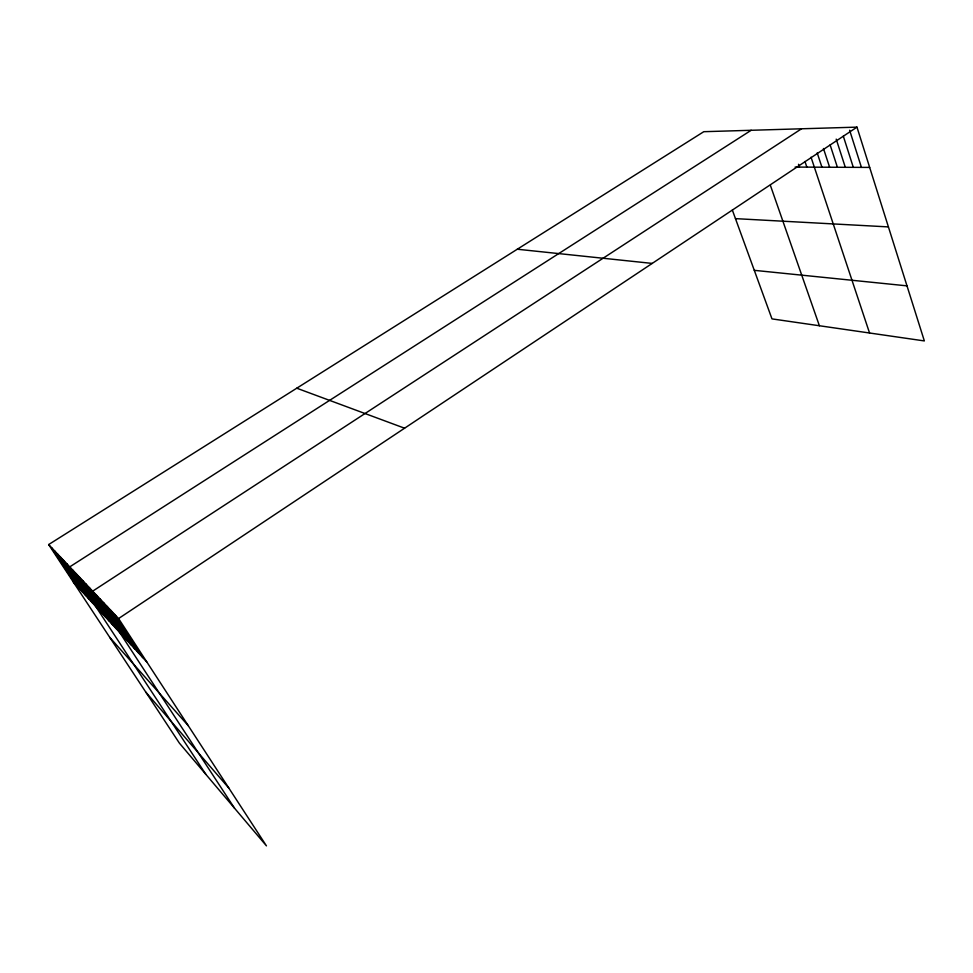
<?xml version="1.0" encoding="UTF-8"?>
<svg xmlns="http://www.w3.org/2000/svg" width="973" height="973" viewBox="0 0 973 973"><rect width="100%" height="100%" fill="white"/><g stroke="black" fill="none" stroke-linecap="round" stroke-linejoin="round"><path stroke-width="1.46" d="M856.97 127.135L703.795 131.696L48.65 544.564L118.572 618.548L856.97 127.135L924.35 340.927L771.978 318.889L732.353 210.095M801.557 128.777L92.69 591.158L234.481 808.149M751.168 130.285L69.74 566.87L205.875 774.374M795.099 167.076L869.667 167.417M735.466 218.633L888.41 226.904M754.294 270.336L906.994 285.855M517.295 249.234L652.202 263.415M296.765 388.203L404.573 428.205M73.376 582.134L146.874 662.054M109.815 637.461L188.276 725.7M145.816 692.131L228.886 788.13M51.52 547.604L76.405 585.418M48.65 544.564L179.36 743.092L266.444 845.865L118.572 618.548M72.853 570.178L98.869 609.84M66.578 563.525L92.253 602.652M63.464 560.241L88.981 599.1M60.399 557.006L85.758 595.598M57.395 553.819L82.596 592.143M54.439 550.682L79.47 588.75M89.248 587.51L116.091 628.57M85.855 583.934L112.527 624.702M82.523 580.407L109.025 620.896M79.251 576.94L105.583 617.15M76.028 573.523L102.201 613.464M114.68 614.425L142.788 657.602M110.849 610.375L138.774 653.236M107.091 606.398L134.821 648.942M103.393 602.482L130.954 644.734M99.769 598.65L127.135 640.587M96.193 594.868L123.389 636.512M770.348 185.235L819.388 325.748M798.517 164.291L799.465 167.088M804.963 161.482L806.86 167.125M811.032 157.212L869.546 333.009M817.198 152.883L821.93 167.198M823.462 148.504L829.616 167.234M830.115 144.88L837.4 167.271M836.208 139.127L845.306 167.307M843.311 136.135L853.309 167.344M849.624 130.236L861.433 167.38"/></g></svg>
